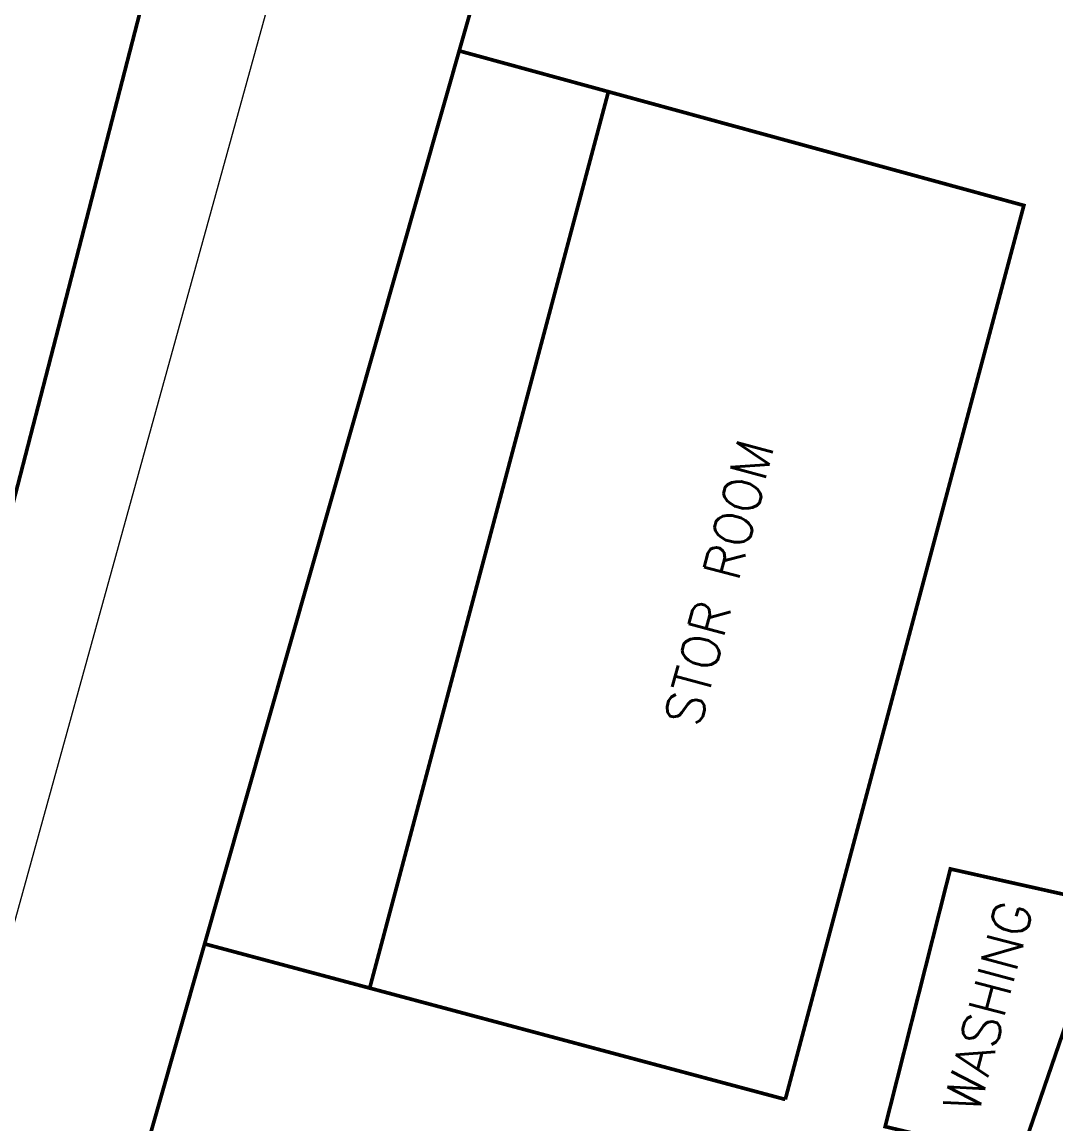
# Model space of a CAD drawing. Header units: inches. Extents: x 350994 to 353538, y 1581369 to 1583842.
# Drawn here: x 351274.24 to 351302.11, y 1583055.18 to 1583084.89 of the extents above; entities that cross this region are included whole.
import ezdxf
from ezdxf.enums import TextEntityAlignment as Align

# ---------------------------------------------------------------- set-up
doc = ezdxf.new("R2010")
doc.units = ezdxf.units.IN
doc.header["$MEASUREMENT"] = 0
doc.linetypes.add('1', pattern=[0])
doc.linetypes.add('ACAD_ISO03W100', pattern=[30, 12, -18])
for name, color, linetype in [('BOUNDARY', 5, 'Continuous'), ('BULDING', 5, '1'), ('CW', 94, '1'), ('EP TF', 5, 'Continuous'), ("ROAD'S", 1, '1')]:
    doc.layers.add(name, color=color, linetype=linetype)
doc.styles.add('ROMANS', font='ROMANS.shx')
doc.styles.get("Standard").update_dxf_attribs({"font": 'arial.ttf'})
doc.linetypes.add('SILT_FENCE', pattern='A,0.5,-0.2,["EP",Standard,S=0.1,R=0,X=-0.1,Y=-0.05],-0.2', length=0.9)

msp = doc.modelspace()

# ---------------------------------------------------------------- linework, layer by layer
at = {"layer": 'BOUNDARY', "lineweight": 5, "const_width": 0.1}
for points, elevation in [([(351294.816, 1583055.838), (351301.246, 1583079.942), (351286.027, 1583084.11)], 114.158), ([(351290.048, 1583083.009), (351283.614, 1583058.839), (351283.614, 1583058.839)], 108.178), ([(351299.265, 1583062.052), (351303.028, 1583061.209), (351302.532, 1583058.308), (351301.136, 1583054.245), (351297.508, 1583055.105), (351299.265, 1583062.052)], 108.644), ([(351294.816, 1583055.838), (351279.165, 1583060.032)], 108.985)]:
    msp.add_lwpolyline(points, dxfattribs=dict(at, elevation=elevation))
at = {"layer": 'CW', "linetype": 'ACAD_ISO03W100', "lineweight": 5, "ltscale": 0.1, "const_width": 0.1, "elevation": 114.158}
msp.add_lwpolyline([(351258.588, 1582987.836), (351286.48, 1583085.7), (351291.094, 1583102.44), (351294.389, 1583114.276), (351450.259, 1583070.875), (351507.125, 1583054.975), (351503.705, 1583044.431), (351504.897, 1583044.08), (351504.331, 1583041.51), (351502.915, 1583037.371), (351501.89, 1583035.267), (351500.761, 1583035.479), (351472.56, 1582950.674), (351449.694, 1582882.807), (351408.341, 1582900.103), (351277.37, 1582955.13), (351252.729, 1582966.854)], close=True, dxfattribs=at)
at = {"layer": 'EP TF', "color": 252, "linetype": 'SILT_FENCE', "lineweight": 5, "ltscale": 6, "elevation": 97.614}
msp.add_lwpolyline([(351334.549, 1583220.761), (351313.266, 1583201.604), (351299.568, 1583152.936), (351283.656, 1583095.413), (351267.659, 1583037.585), (351251.662, 1582979.757), (351198.881, 1582966.743), (351173.839, 1582964.511), (351151.773, 1582973.941), (351097.752, 1583012.032), (351096.541, 1583017.47)], dxfattribs=at)
at = {"layer": "ROAD'S", "lineweight": 5, "const_width": 0.1}
msp.add_lwpolyline([(351163.486, 1582960.511), (351179.697, 1582957.225), (351187.142, 1582957.535), (351197.259, 1582959.561), (351208.211, 1582964.612), (351218.951, 1582971.614), (351226.454, 1582977.638), (351230.686, 1582981.614), (351237.709, 1582988.901), (351245.832, 1582997.908), (351248.558, 1583002.203), (351250.847, 1583005.123), (351254.574, 1583010.843), (351256.152, 1583014.237), (351258.349, 1583017.855), (351262.461, 1583027.25), (351277.408, 1583085.097), (351297.075, 1583158.776), (351303.679, 1583157.602), (351357.439, 1583140.328), (351458.799, 1583106.533)], dxfattribs=at)

# ---------------------------------------------------------------- texts
at = {"layer": 'BULDING', "color": 0, "linetype": 'Continuous', "lineweight": 9, "style": 'ROMANS'}
for s, p in [('STOR ROOM', (351293.032, 1583069.772, 114.158)), ('WASHING', (351300.276, 1583058.345, 114.158))]:
    msp.add_text(s, height=1, rotation=75.1871, dxfattribs=at).set_placement(p, align=Align.MIDDLE_CENTER)

doc.saveas('drawing.dxf')
